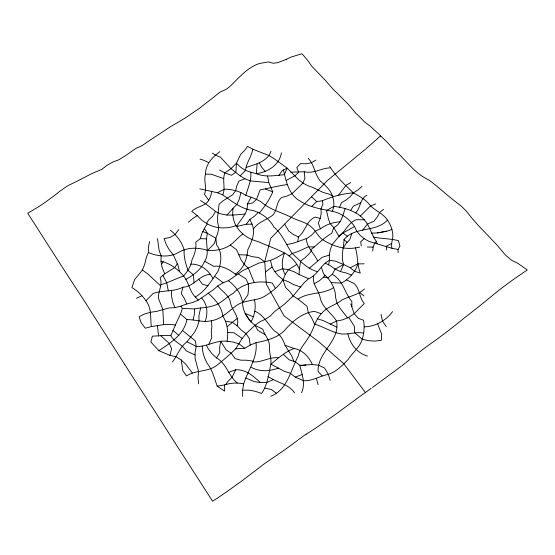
<?xml version="1.0" encoding="UTF-8"?>
<svg xmlns="http://www.w3.org/2000/svg" width="555" height="555" viewBox="0 0 555 555"><rect width="100%" height="100%" fill="white"/><g stroke="black" fill="none" stroke-linecap="round" stroke-linejoin="round"><path stroke-width="0.83" d="M364.475 288.954C358.294 294.788 349.81 296.148 342.407 299.714C335.796 305.083 326.805 306.728 321.359 313.748L314.373 311.327C301.865 312.874 291.958 321.72 284.111 330.933C276.515 338.175 266.025 340.728 256.028 342.692C257.791 357.788 247.918 370.185 243.659 383.873C237.339 382.527 230.755 382.853 224.629 384.913L224.602 391.095L217.22 386.155C214.376 378.399 212.454 369.984 207.265 363.456C204.282 358.128 202.339 352.203 202.256 346.056M199.814 188.873L217.421 192.745L224.352 189.158C231.928 189.206 239.559 191.1 245.865 195.395C251.228 197.219 256.674 198.981 261.44 202.117C270.049 209.797 281.461 212.267 291.458 217.4C298.049 220.946 305.867 221.882 311.542 227.175C315.837 230.679 317.772 236.097 322.24 239.427C331.966 245.719 343.739 249.91 355.457 247.891C357.954 256.181 357.025 264.999 360.334 273.088L354.617 271.319L350.26 267.774L343.698 264.506L335.421 261.155L329.455 260.309C320.88 264.582 317.731 275.009 308.642 278.714L299.152 274.558L299.346 269.182C296.412 262.293 291.132 256.521 284.514 253.011L275.953 258.096L270.507 260.378L258.921 263.091L242.924 270.521L228.41 280.691L222.826 282.911L217.713 285.985L213.21 289.87L198.329 300.089L192.668 302.489L186.702 303.974L180.951 306.124L174.985 307.643L168.852 307.997L156.926 311.306L150.787 312.25L144.744 313.908L139.145 316.69L140.935 322.372L145.264 328.199L151.342 326.59C150.183 317.731 151.897 308.365 145.937 300.768C142.344 295.357 137.508 290.903 131.93 287.601L134.664 279.533L142.413 270.063L144.772 264.118L146.173 258.026L148.351 252.546L148.4 246.621L149.718 241.501M283.473 169.934C286.082 181.443 288.718 194.583 299.964 200.979C309.621 207.32 321.185 209.062 332.23 211.282C334.707 206.418 334.145 200.764 332.369 195.783L328.56 193.959L323.142 192.453L313.2 187.625L307.872 185.738L302.968 183.06L298.639 179.723L287.157 168.13L273.83 158.508L269.029 155.566L252.775 149.198L247.502 146.298L244.561 150.565L240.808 154.151L236.451 163.191L230.991 168.63L224.879 172.903C221.938 180.153 225.823 187.84 222.77 194.902C232.025 201.285 241.154 209.082 252.816 210.442C261.689 213.078 269.681 218.961 274.024 227.231C282.648 234.252 285.901 244.748 292.242 253.462C299.964 260.559 307.151 269.182 317.842 271.749M251.193 197.233L247.308 204.108C248.362 213.085 240.447 219.315 236.569 226.53C241.265 234.3 249.368 239.531 258.144 241.536C266.837 245.664 276.001 248.501 284.514 253.011C281.822 259.858 280.983 268.016 285.221 274.441C282.12 284.028 273.948 290.327 265.824 295.565C257.097 301.365 245.886 299.367 237.11 305.077C228.84 310.807 221.924 319.097 211.337 320.721C203.13 322.767 195.131 319.52 186.945 319.604L180.528 314.144L182.331 308.407L180.951 306.124M151.342 326.59L163.628 324.633L162.809 309.329L158.383 298.285C158.147 291.215 162.893 284.812 160.104 277.736L164.717 273.858L162.032 267.184L160.971 261.225L161.165 255.931L159.125 250.444L157.509 238.615M240.988 192.585L239.018 199.807L236.867 204.476L233.003 208.278C232.184 214.542 233.1 221.154 236.569 226.53L246.253 224.255L252.081 224.165C255.73 233.135 251.699 241.633 247.87 249.57C246.892 259.025 243.839 268.786 235.341 274.087C229.173 269.508 221.785 265.103 213.8 266.344L204.719 261.287C210.248 252.47 204.524 242.729 207.494 233.419L204.323 228.556L207.251 223.873C216.013 228.702 226.627 229.104 235.944 225.649M275.537 288.614L272.207 283.015C258.443 280.289 243.076 282.592 233.169 293.345C226.079 297.175 220.834 303.925 212.697 305.923C206.828 307.983 200.556 307.491 194.562 308.955L194.299 314.643L193.078 319.846M198.572 383.817L198.024 377.65L198.558 371.371L195.11 358.606L195.089 354.978L186.043 350.767C182.442 344.26 174.381 342.373 170.857 335.671L164.766 335.442L152.361 336.191L150.905 342.019L158.806 350.663L170.01 355.401L176.101 356.733L181.235 359.987L182.873 370.837L186.542 375.915C195.742 369.838 207.709 372.183 216.679 365.474C223.27 360.202 229.673 354.749 235.688 348.824L244.755 348.311L250.166 345.113L249.355 338.633L246.08 333.597L241.21 330.017L237.117 325.736C240.246 316.378 231.262 310.349 230.374 301.726C228.521 294.858 221.965 291.243 217.713 285.985M228.41 280.691C235.66 286.179 240.981 293.317 242.604 302.454C242.521 309.933 246.309 316.357 251.013 321.886C254.78 315.289 256.084 307.428 254.537 299.977M219.516 170.073L224.879 172.903L231.407 175.283L235.875 172.216L236.451 163.191L240.724 167.312L245.56 170.454L250.818 172.223C251.581 180.486 247.912 187.722 245.865 195.395M253.427 316.773L244.956 313.374L250.548 321.477L255.036 325.313L262.772 329.191C264.395 335.074 269.404 339.362 269.452 345.73C268.897 351.988 271.478 357.899 270.93 364.156L284.118 371.212L290.189 373.217L295.239 377.109L303.703 380.723C312.521 381.112 319.957 375.888 328.366 374.375C336.531 371.677 342.386 365.308 348.249 359.369C352.605 352.39 359.897 347.492 362.242 339.223C364.226 333.104 364.524 326.611 363.601 320.27L358.391 318.313L354.201 313.721L350.774 303.883M172.445 362.013C177.503 355.36 179.987 346.896 187.007 341.776L196.227 346.417C206.946 347.076 216.277 339.778 227.057 341.242C228.417 332.716 227.737 323.579 222.846 316.211C221.66 306.339 214.958 299.464 208.063 293.005M325.063 263.098L330.364 265.699L335.088 269.12L340.465 271.596L343.698 264.506C340.52 256.368 343.885 247.912 343.989 239.594C355.034 226.065 375.929 232.718 387.48 220.071C383.269 213.71 375.929 210.997 370.56 205.919C366.335 199.828 359.647 196.401 353.368 192.849C344.808 184.704 335.886 176.552 329.691 166.327M372.724 250.985L373.106 247.128L374.646 243.048L376.359 241.363C371.316 234.668 369.956 226.149 364.358 219.829C356.74 211.171 344.953 207.792 333.895 206.37L326.506 210.484L328.387 218.864L330.17 223.637L333.777 227.55L339.015 236.361L332.188 244.512L330.239 249.695L329.309 255.071L329.455 260.309L328.664 264.86M257.09 163.989L256.382 173.687C265.276 177.482 275.1 175.512 284.354 174.707L287.157 168.13L282.266 170.524L278.797 175.609M219.773 151.716C212.412 157.093 205.468 164.315 205.537 174.076C203.29 180.784 207.39 187.833 204.441 194.25L208.736 200.362C204.948 206.606 196.567 206.245 191.815 211.386L197.24 215.652L201.999 220.404L207.251 223.873M286.338 244.588L292.166 243.52L297.716 241.737L298.417 236.978C305.541 231.359 306.263 220.932 315.115 217.067L320.256 218.448L321.158 213.585L321.054 208.673L322.927 204.108L322.372 200.75C332.258 196.519 342.539 193.646 353.368 192.849L358.058 189.845L362.047 186.404M299.346 269.182L300.664 260.989L305.229 257.555L309.315 253.607L311.501 250.673M313.589 275.627C311.827 284.347 319.063 290.376 320.318 298.444C322.67 308.178 331.675 312.958 336.545 321.102C340.388 341.2 317.335 352.078 318.084 371.448L322.184 375.881M242.667 396.457L242.611 390.172L243.659 383.873M330.163 380.369L328.366 374.375L324.508 368.041L318.736 365.218L312.361 364.538C309.031 356.886 302.593 349.921 294.074 348.471C285.312 351.745 278.09 358.197 270.93 364.156C268.613 374.091 267.552 384.802 261.62 393.426L255.494 391.358L249.188 390.13L242.611 390.172M211.746 191.191L210.768 196.081L208.736 200.362M205.177 321.407C208.056 313.471 207.501 304.494 201.694 298.028M200.619 307.893L198.947 315.524L199.016 321.088L197.358 326.701L194.68 332.077L187.007 341.776M170.01 355.401L171.606 348.554L169.102 343.267L160.929 335.865M373.799 237.11C381.93 238.803 390.401 238.581 398.441 240.662L399.947 246.129L398.011 249.466L391.983 248.307C390.588 243.541 393.28 239.136 392.801 234.342C392.316 229.194 390.345 224.345 387.48 220.071M365.37 392.524L343.822 363.733L318.577 341.616L284.125 315.941L266.31 284.153L264.721 261.71L270.757 238.255L327.658 180.306L365.585 149.129M213.009 278.534L210.31 274.302C199.425 274.829 193.889 286.824 182.942 287.192L181.27 293.616L184.475 298.611L186.702 303.974M161.04 284.68C168.852 282.398 175.963 278.735 183.573 276.001C187.729 271.374 190.982 265.887 192.037 259.691C194.75 254.28 196.456 248.293 195.783 242.202L200.223 238.692L201.944 233.364L204.323 228.556M252.775 149.198C251.575 156.711 246.163 162.775 245.56 170.454L240.114 175.88L230.991 168.63L220.384 157.114L215.638 155.22L212.371 153.09M301.538 392.746C305.784 383.665 302.01 374.32 299.749 365.315L295.198 361.721L289.148 359.827L283.626 354.638M366.862 195.207C359.897 198.794 360.674 207.577 355.783 212.856M281.392 152.875C279.602 165.029 267.711 172.133 256.382 173.687L250.818 172.223M186.945 319.604C184.087 334.478 170.496 342.99 158.806 350.663M351.835 233.461L349.74 239.711L346.126 243.381L343.281 248.002M170.857 335.671C173.923 328.4 176.899 321.137 180.528 314.144M345.141 208.694C342.553 215.527 341.2 224.206 333.777 227.55L331.772 233.287C323.863 237.755 317.925 244.304 310.71 249.729M320.256 218.448L318.355 223.117L320.36 228.82L315.358 231.123L311.632 235.084L307.165 238.289L297.716 241.737M339.625 207.119L341.485 202.644L346.167 199.925L350.163 196.671L353.368 192.849M364.101 263.805L357.788 263.916C355.318 272.311 349.012 279.068 341.339 283.078L331.196 282.606L327.845 277.937L323.669 273.99L321.269 267.198M267.593 176.108L268.793 182.623L272.789 191.877C269.411 199.724 264.735 206.571 259.289 213.065M208.652 344.641L211.795 337.655L211.295 332.043L211.864 326.389L211.337 320.721M271.02 151.265C267.281 161.748 255.466 164.28 246.184 167.409M294.58 392.871C289.592 385.309 280.837 383.54 273.386 379.578L266.886 382.492L260.448 382.568C253.392 376.221 245.865 369.255 235.66 369.776L232.136 377.164L227.682 381.729L225.746 384.58M321.359 313.748C315.344 319.694 314.054 328.178 309.85 335.164C306.2 342.352 299.638 347.874 298.195 356.185C290.487 370.386 287.663 389.548 270.743 396.312M314.012 283.806L319.132 280.948L323.607 277.105L327.845 277.937L332.265 274.323L335.088 269.12L343.698 264.506M308.642 278.714L304.362 282.502L293.123 295.933L284.486 304.14L274.697 311.48L270.5 315.816L265.554 319.187L260.017 321.678L255.036 325.313L246.08 333.597L242.188 338.46L235.688 348.824M204.719 261.287C201.014 269.668 193.48 275.044 185.807 279.449M245.019 214.077C235.091 214.702 224.608 217.04 215.493 211.42L212.655 216.29L208.826 219.752L206.363 223.408M160.971 261.225C169.927 263.32 177.753 268.995 183.573 276.001C188.79 282.273 189.456 291.153 195.284 297.001C205.461 291.139 211.288 280.872 217.81 271.603C221.487 263.181 222.583 252.324 216.519 244.727L215.86 238.206L217.803 232.982L218.774 227.751L217.664 222.264L217.609 217.012L219.128 204.164L223.082 200.82L232.635 194.77L235.681 190.643L236.853 185.689L238.976 181.062L244.956 178.786L250.243 180.881L268.793 182.623M350.635 210.442L353.348 206.162L360.583 202.873M237.311 382.992C228.396 376.075 226.572 363.365 216.492 357.913L219.725 352.938L219.683 346.993L220.751 341.276L226.051 349.83L231.331 353.348L235.119 358.613L240.551 360.146L246.871 360.257L253.129 361.152M161.512 264.36L163.239 261.752M285.221 274.441L288.447 269.702L296.856 264.367M177.288 263.847L174.672 267.565L164.717 273.858M242.604 302.454L247.863 294.989L248.598 289.412L248.272 283.813L245.914 278.846L237.894 273.664M338.272 195.568L345.959 185.308L350.573 182.678M246.253 224.255L249.84 219.357L254.384 216.277L258.2 212.461M178.793 229.548L175.089 234.481L169.948 237.491L164.079 238.608L166.216 244.401L169.386 250.062L173.347 254.898L177.975 265.137L179.515 271.548M362.526 230.353L367.542 224.095L374.098 221.07L377.351 216.866L379.634 212.468L383.54 209.325M323.607 277.105L325.091 275.322M226.877 215.16L233.003 208.278M392.579 311.605C385.878 320.617 375.506 326.59 364.177 326.86M253.253 229.354C257.798 222.118 266.24 220.057 272.706 215.229C277.486 210.22 276.05 202.152 281.607 197.538L286.984 196.047L291.923 193.778L302.968 183.06L304.896 178.245L304.209 171.766L290.737 172.154M329.309 255.071L322.115 257.353L309.197 268.398M360.417 215.957L370.56 205.919L375.735 203.956M148.351 252.546C157.842 256.528 169.455 257.825 178.634 252.365C187.576 247.121 198.107 247.294 207.716 250.423L214.494 243.319L215.86 238.206L207.494 233.419L202.818 231.574M145.937 300.768L153.09 293.491C162.781 289.918 173.604 292.096 182.942 287.192M311.57 206.529L316.745 201.555L322.372 200.75M391.983 248.307L369.04 241.446L364.163 238.643L360.729 241.765L361.27 245.983M380.57 135.885L366.21 148.58M188.416 222.201L192.599 218.621L197.24 215.652M227.134 326.701L237.478 318.202M364.163 238.643L360.029 235.223L356.782 231.137L354.52 226.502L342.886 233.072L339.015 236.361C345.557 231.442 348.256 222.597 356.338 219.683L364.358 219.829M242.812 233.974C236.694 238.366 232.496 245.116 225.136 247.807C219.648 250.187 213.633 250.68 207.716 250.423M406.142 362.429L410.464 359.036A40.827 5.876 -38.6 0 1 413.739 356.504L420.954 350.933A42.395 6.722 -38.9 0 0 423.951 348.561L438.783 337.912A31.274 4.495 -39 0 1 441.69 335.699L445.797 332.625A18.606 2.824 -39.2 0 0 446.782 331.862L454.295 325.993A30.157 4.62 -39.4 0 0 459.596 321.796L462.003 319.819A18.037 2.608 -39.3 0 1 464.972 317.488L478.098 307.192A23.22 3.496 -39.6 0 0 481.088 304.82L499.396 289.821A12.522 1.797 -39.8 0 1 500.353 289.093L509.601 282.252A30.775 4.301 -39.8 0 1 512.626 280.053L514.388 278.804A39.78 5.911 -40.3 0 0 515.269 278.173L527.25 269.966L518.197 263.59A23.809 11.273 50.3 0 0 517.17 263.001L512.223 260.6A11.78 5.779 51.2 0 1 511.224 259.99L505.362 254.967L497.398 245.518A50.505 26.057 51.7 0 1 496.614 244.637L492.895 240.697A28.208 14.159 52.3 0 1 490.245 237.866L480.2 227.474A53.509 27.701 53.3 0 1 479.159 226.364L473.061 219.537A48.597 25.003 53.6 0 1 469.641 215.354L466.505 211.4A15.096 7.173 54 0 0 465.742 210.567L461.857 206.668L451.444 198.489A41.438 18.939 54.3 0 0 450.639 197.823L449.037 196.525A45.302 22.831 56.1 0 1 446.4 194.285L436.501 185.925A45.094 20.306 55.1 0 0 435.474 185.058L430.527 181.18A22.915 10.552 55.6 0 0 429.466 180.458L428.377 179.799A49.839 22.36 54.9 0 0 426.739 178.883C418.643 174.86 412.365 168.179 406.246 161.685A37.4 17.954 58.2 0 1 405.552 160.985L402.798 158.113A45.135 21.832 58.5 0 1 402.111 157.377L400.752 155.906A16.185 7.277 57.6 0 0 400.065 155.213L394.681 150.377L388 143.1A23.803 10.489 58.2 0 0 385.767 140.783L380.792 136.107M405.476 362.949L404.817 363.463A53.405 8.609 -38.7 0 1 402.195 365.481L401.869 365.731M289.03 255.904L292.242 253.462L297.834 251.637L308.33 246.788L314.407 247.003M265.45 271.992L272.068 266.976L270.507 260.378M401.223 366.224L395.368 370.65A22.422 3.49 -38.5 0 1 394.404 371.371L390.269 374.354A38.919 5.654 -38.3 0 0 387.702 376.235L381.202 381.091M298.271 439.837L302.752 436.521A15.027 2.31 -37.2 0 1 306.166 434.204M297.577 440.358L292.374 444.25A48.472 8.034 -37 0 1 286.817 448.301L286.463 448.551A48.93 8.117 -37 0 1 283.341 450.743L264.353 463.772A23.123 3.531 -36.7 0 0 261.148 466.2L256.188 470.043A15.852 2.525 -36.5 0 1 255.113 470.834L244.422 478.972A23.858 3.816 -36.3 0 1 240.835 481.643L226.711 491.785A25.814 3.878 -36.2 0 0 223.381 494.026L218.587 497.349A20.486 3.247 -36.1 0 1 217.463 498.092L212.593 501.241L211.698 499.833A27.223 0.638 57.6 0 1 211.15 498.98L182.387 454.316A21.326 0.493 57.7 0 1 181.728 453.303L178.634 448.502A21.569 0.499 57.7 0 1 176.622 445.353L175.012 442.835A28.021 0.604 57.7 0 0 172.994 439.671L167.534 431.103A36.401 0.777 57.7 0 0 165.411 427.732L155.4 412.115A32.648 0.701 57.7 0 0 154.796 411.186L141.143 390.096A36.755 0.839 57.8 0 1 137.265 384.06L135.989 382.055A50.831 1.048 57.8 0 0 135.358 381.063L128.323 370.067A47.681 0.978 57.8 0 0 126.734 367.583L124.591 364.26M380.55 381.576L380.231 381.812A30.442 4.815 -38.3 0 1 379.259 382.52L372.509 387.404M356.608 398.872L358.579 397.422A48.743 7.069 -37.9 0 1 359.557 396.707L371.219 388.327M356.275 399.114L342.081 409.528A53.218 8.755 -37.8 0 1 340.083 410.998L335.428 414.412A31.51 5.057 -37.7 0 1 332.445 416.548L316.843 427.322A42.943 7.014 -37.6 0 1 315.844 427.988L309.177 432.317A38.76 6.313 -37.5 0 1 308.171 432.949L306.159 434.211M317.522 318.792L323.468 320.7L330.232 324.044L336.545 321.102L342.747 319.798L348.679 317.37L354.201 313.721L364.309 303.488C359.057 297.744 360.167 289.009 354.18 283.515L346.48 279.935M320.36 228.82C326.049 224.643 332.91 222.215 339.951 221.861M286.38 180.361L295.024 175.741L298.694 172.196L296.772 167.582L300.456 163.649L305.978 163.767L311.334 162.761L315.85 160.131M391.504 243.506L386.294 246.247L386.724 250.041M350.26 267.774L357.788 263.916M136.426 298.292L142.038 295.669M286.214 59.357L291.257 57.019L301.844 53.759A17.933 7.18 62.3 0 1 304.459 56.589L307.539 60.301A11.336 4.593 62.3 0 1 309.066 62.32L310.585 64.616A11.239 4.676 62.5 0 0 312.319 66.829L325.202 80.156L332.383 88.453A14.451 6.036 61 0 1 332.986 89.112L335.865 91.887A14.416 6.063 60.8 0 1 336.483 92.421L347.659 103.674A8.318 3.566 60.4 0 1 348.297 104.271L355.477 112.873A11.766 5.189 60.4 0 0 356.109 113.525L357.614 114.927A39.259 16.511 59.1 0 1 361.25 118.534L364.024 121.413A13.826 6.167 60.1 0 0 364.684 122.003L370.102 126.103L379.03 134.268A34.271 15.984 59.7 0 0 380.792 136.107M272.068 266.976L274.808 271.693L278.457 275.925L282.911 279.623L285.624 287.559L289.779 291.472L293.123 295.933L298.049 299.11C308.906 291.694 322.76 294.906 333.659 287.546L331.196 282.606M250.166 345.113L256.028 342.692M274.808 271.693L282.62 268.759L288.447 269.702L294.025 271.728L299.152 274.558M228.41 372.474L235.66 369.776M295.239 377.109L302.038 374.597M371.33 233.086L377.303 232.927L386.786 231.22L391.969 229.486M247.308 204.108L252.733 202.915L256.535 199.335L260.066 189.872C269.133 188.138 278.013 185.835 287.192 184.586M278.506 368.055C269.723 371.385 259.393 372.114 251.061 367.132M377.303 232.927L386.786 231.22M355.457 247.891L359.689 247.128M217.22 386.155L224.629 384.913M305.971 365.01L300.213 365.703L299.749 365.315L312.361 364.538M330.53 167.825C321.407 167.978 313.519 174.076 304.209 171.766M252.879 361.902C261.78 362.665 269.39 356.796 278.221 357.76M163.628 324.633L169.788 324.384L175.775 324.973M363.733 333.201C356.338 331.404 349.338 334.512 341.949 334.013C332.306 332.771 324.023 326.86 314.629 324.169L311.605 317.835L308.296 312.673L307.04 306.318L298.049 299.11M194.562 308.955L182.331 308.407M367.361 247.017L373.106 247.128M200.223 238.692L206.509 238.851M205.537 174.076L211.316 174.228L223.755 178.613M227.751 332.556L233.953 332.743L242.188 338.46M230.221 245.053L236.492 249.66L238.796 254.731L246.996 255.023L252.629 256.764L258.505 257.464L264.721 261.71M190.851 264.138C198.759 263.875 205.718 268.037 210.31 274.302M227.057 341.242L233.253 342.095L239.191 343.892L244.755 348.311M260.448 382.568L254.1 381.562L245.796 378.01M225.476 321.172L232.302 322.282L237.117 325.736M264.784 388.174L271.235 389.437L276.293 393.176M340.465 271.596L346.334 273.039L351.509 275.1M332.23 211.282C341.36 213.134 349.324 218.837 354.52 226.502M208 285.832L202.318 284.118L198.635 279.151M200.029 159.132L203.914 160.312L208.701 162.643M300.859 287.157L293.65 284.597L288.503 281.787L282.911 279.623M254.863 311.195C264.131 315.178 267.836 324.356 274.552 331.058C280.088 333.957 283.078 339.577 285.041 345.265L294.074 348.471M265.283 189.033L272.789 191.877M217.421 192.745L222.77 194.902M367.459 356.06C357.149 353.084 350.094 344.142 347.923 333.86M330.232 324.044L336.67 327.103M235.341 274.087L236.687 274.739M298.417 236.978L293.317 234.474L288.843 231.116L284.632 224.116M267.885 376.512L273.386 379.578M264.999 334.609L257.825 330.392L255.036 325.313M240.114 175.88L244.956 178.786M200.494 200.508L205.683 203.838L215.493 211.42M342.886 233.072L347.52 236.347M142.413 270.063L147.658 273.809L160.735 285.957M223.235 282.752L214.84 276.445M182.519 330.523L195.402 340.957L196.227 346.417L195.082 352.321L195.089 354.978M332.265 274.323C342.997 279.984 344.606 293.033 351.835 301.462L351.912 306.873M359.64 292.492L363.941 295.884M172.876 330.274L178.849 335.449M343.989 239.594L347.118 242.341M170.371 230.214C176.754 235.32 181.929 242.049 184.17 249.993C183.601 257.021 185.807 263.778 187.972 270.361L193.362 274.801L194.097 282.939M311.577 196.824L316.745 201.555M181.235 359.987L185.689 364.156L192.335 373.009M216.492 357.913L211.934 353.618L208.278 348.824L206.37 345.168M195.284 297.001L198.329 300.089M265.144 171.349L261.606 167.069L259.365 162.865M347.555 317.897L340.43 308.726L337.058 303.502L335.657 297.688L335.178 292.568L333.659 287.546M308.15 158.182C314.29 164.606 314.636 174.041 320.117 180.798C324.987 185.072 330.183 189.449 332.369 195.783M386.245 326.562L382.527 321.199L381.001 314.345M348.679 317.37L354.43 326.382L354.562 332.611L362.242 339.223L368.485 340.687L374.902 341.103L381.347 340.305L381.667 334.145L377.636 323.808M317.578 260.774C314.068 253.156 306.582 247.384 306.339 238.56M285.041 345.265L291.687 355.901L293.921 361.305M163.004 275.544L166.673 282.557L168.331 290.924M249.84 219.357L252.081 224.165M238.796 254.731L241.12 259.913L244.36 264.451L248.439 268.322L254.148 282.287M174.985 307.643L172.765 302.197L171.606 296.557L171.384 290.709M376.359 241.363L377.233 243.659M316.392 378.364L318.084 384.712M157.495 325.799L158.55 336.032M398.011 249.466L398.108 252.567M286.214 59.364A30.851 16.22 -45.7 0 1 283.806 60.335L277.916 62.604A7.597 3.954 -44.5 0 1 277.105 62.764L273.594 63.187A6.105 3.198 -44.4 0 1 272.782 63.159L268.974 62A12.182 6.403 -43.5 0 0 268.148 61.938L260.378 63.339A11.107 5.966 -44.3 0 1 259.539 63.485C248.043 67.072 239.621 76.944 231.227 85.206A26.036 14.555 -42 0 1 228.757 87.454L225.934 89.459L220.252 92.005A7.486 4.045 -41.2 0 0 219.405 92.56L213.286 97.513A16.844 9.393 -41 0 1 212.454 98.18L202.415 105.915A43.366 22.547 -39.9 0 0 201.583 106.602L199.918 107.989A13.958 7.777 -40 0 1 199.078 108.627L195.395 111.035A28.201 14.971 -39.3 0 0 194.548 111.59L186.917 116.869A40.681 23.49 -39.5 0 1 183.497 119.061L170.198 126.928A35.048 18.599 -37.7 0 0 167.603 128.594L158.695 134.532A37.268 21.61 -37.4 0 1 156.67 135.836L151.751 139.028A47.903 28.173 -36.8 0 1 150.884 139.617L142.524 145.313A12.675 7.146 -36.2 0 1 139.818 146.721L137.661 147.616A11.69 6.41 -35.7 0 0 134.955 149.052L126.269 155.157A15.977 9.053 -35.1 0 1 125.381 155.719L118.874 159.764L113.761 161.671A11.114 6.112 -34.1 0 0 112.811 162.074L107.018 165.3L102.148 169.115A6.681 3.746 -33.5 0 1 101.232 169.629L92.22 173.389L76.75 181.339A43.498 22.998 -32.1 0 0 75.806 181.86L71.297 184.024A14.839 8.117 -31.6 0 0 69.666 184.794L69.028 185.127A28.492 15.339 -31.7 0 0 65.025 187.604L61.702 189.893A32.863 17.587 -31.6 0 0 60.509 190.767L57.019 193.522A23.157 12.508 -31.3 0 0 56.166 194.25L47.55 200.591A25.433 13.611 -30.7 0 0 46.662 201.257L40.002 205.863A49.589 28.673 -28.6 0 1 38.129 207.029L27.75 213.266L29.914 216.658A35.485 0.694 58.1 0 0 31.392 218.975L33.626 222.451A51.837 1.027 58.1 0 0 34.098 223.186L47.009 243.333A48.764 0.999 58.1 0 0 47.702 244.422L49.582 247.35A40.91 0.832 58.1 0 0 50.082 248.134L64.519 270.562A23.282 0.479 58 0 0 66.003 272.852L68.272 276.362A49.541 1.054 58.1 0 0 69.604 278.43L86.282 303.987A51.414 1.02 57.9 0 1 87.114 305.299L89.445 308.996A25.377 0.52 57.9 0 1 90.104 310.044L91.436 312.167A23.164 0.506 58 0 0 93.566 315.531L102.585 329.698A56.263 1.283 58 0 0 103.181 330.627L117.611 353.32A44.629 1.02 57.9 0 0 119.526 356.338A43.588 0.992 57.9 0 0 124.597 364.274"/></g></svg>
